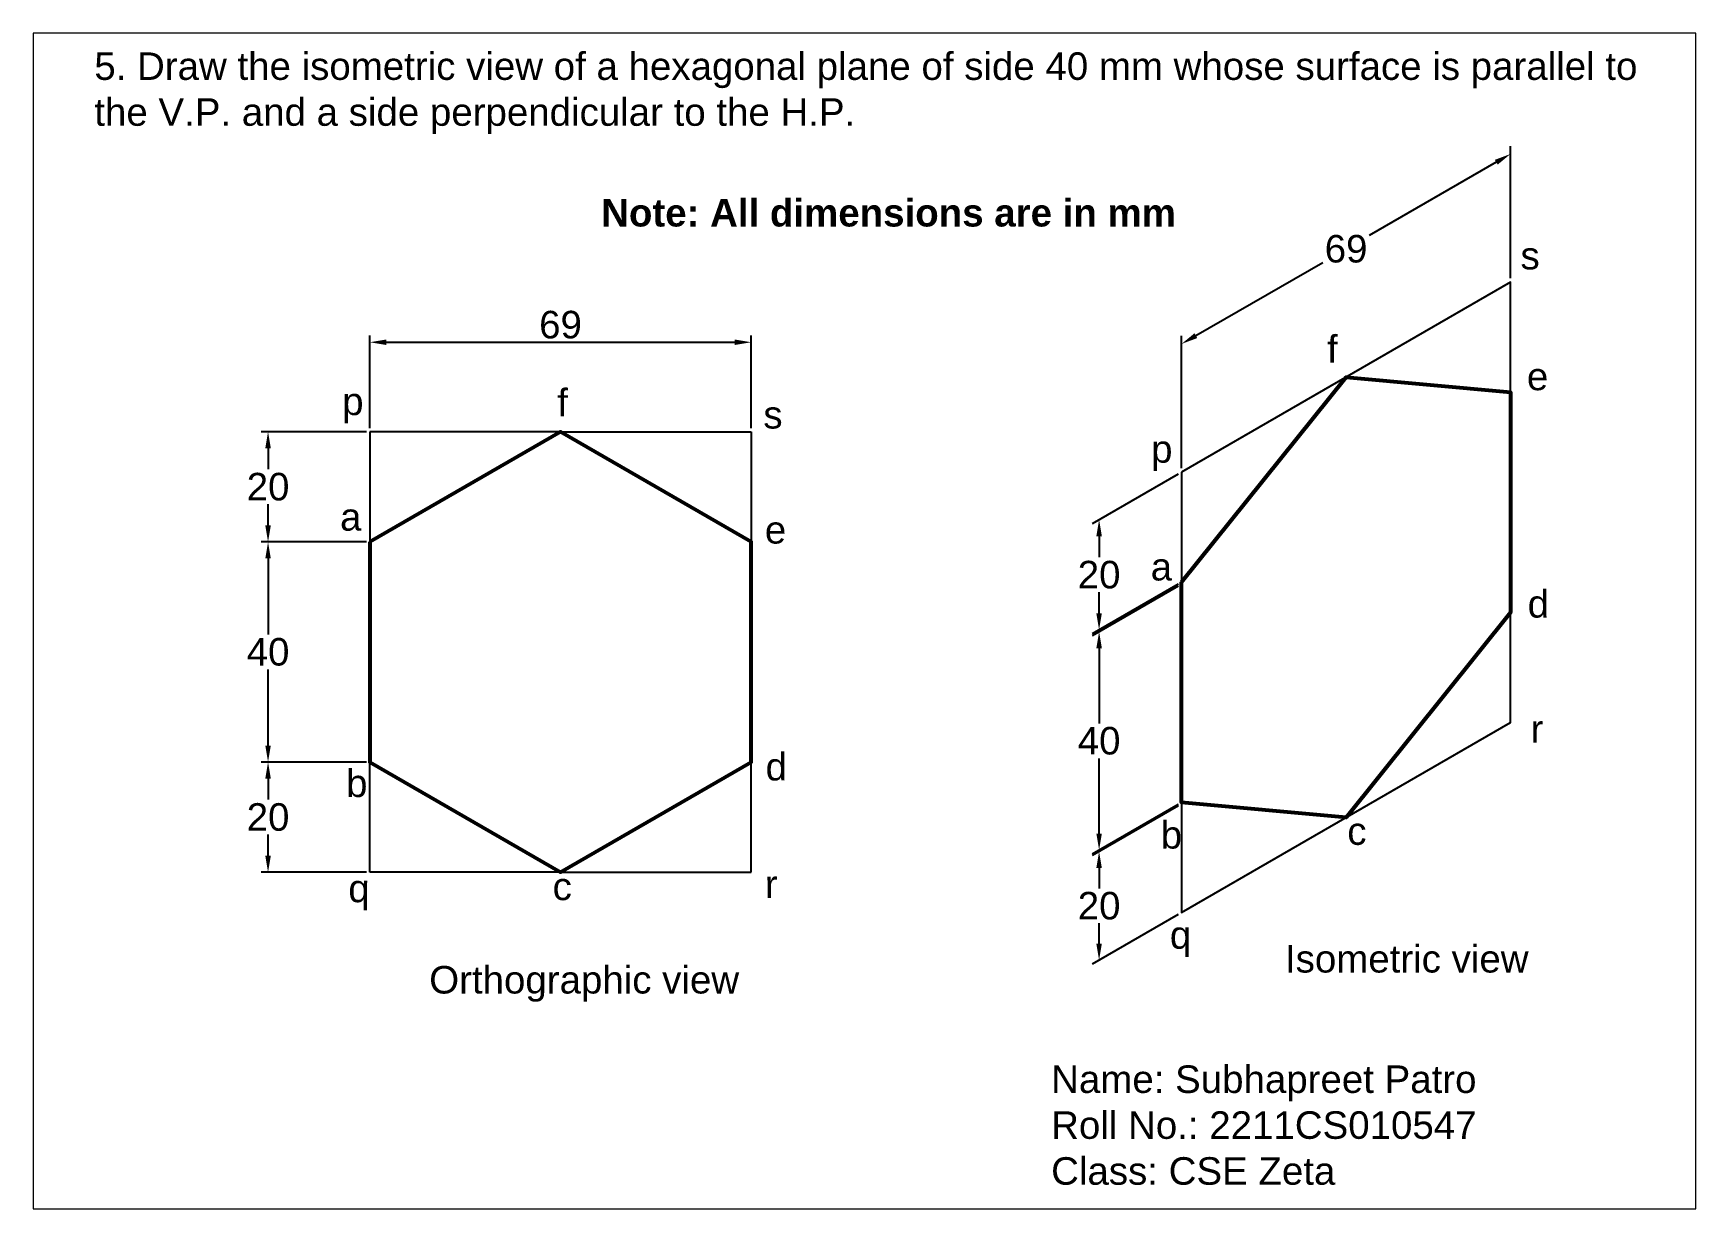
# Paper-space layout 'Layout5' of a CAD drawing. Header units: millimetres. Extents: x 30 to 267, y 21 to 189.
# The model-space entities are those that its viewports show. They can reach past a viewport. Long polylines and large blocks are cut down to what shows.
import ezdxf

# ---------------------------------------------------------------- set-up
doc = ezdxf.new("R2010")
doc.units = ezdxf.units.MM
doc.styles.get("Standard").update_dxf_attribs({"font": 'arial.ttf'})
doc.dimstyles.new('ISO-25', dxfattribs={"dimtxt": 5, "dimasz": 3, "dimexe": 1.25, "dimexo": 0.625, "dimtad": 1, "dimtih": 1, "dimtoh": 1, "dimdec": 0, "dimtxsty": 'Standard', "dimcen": 2.5, "dimadec": 0, "dimazin": 0, "dimtfac": 1, "dimtdec": 0, "dimtmove": 0, "dimatfit": 3, "dimfxl": 1, "dimarcsym": 0})

# ---------------------------------------------------------------- blocks, each defined once
blk = doc.blocks.new('*D27')
at = {"color": 0, "lineweight": -2, "transparency": 16777216}
for p, q in [((1344.64, 115.92), (1344.64, 132.8)), ((1347.64, 131.55), (1410.92, 131.55)), ((1413.92, 115.92), (1413.92, 132.8))]:
    blk.add_line(p, q, dxfattribs=at)
at = {"color": 0, "transparency": 16777216}
for points in [[(1347.64, 132.05), (1347.64, 131.05), (1344.64, 131.55)], [(1410.92, 132.05), (1410.92, 131.05), (1413.92, 131.55)]]:
    blk.add_solid(points, dxfattribs=at)
at = {"layer": 'Defpoints', "color": 0, "transparency": 16777216}
for p in [(1413.92, 131.55), (1344.64, 115.29), (1413.92, 115.29)]:
    blk.add_point(p, dxfattribs=at)
at = {"color": 0, "transparency": 16777216, "insert": (1379.28, 134.72), "char_height": 5, "attachment_point": 5}
blk.add_mtext('69', dxfattribs=at)
blk = doc.blocks.new('*D28')
at = {"color": 0, "lineweight": -2, "transparency": 16777216}
for p, q in [((1344.01, 95.29), (1324.91, 95.29)), ((1326.16, 92.29), (1326.16, 78.47)), ((1326.16, 58.29), (1326.16, 72.12)), ((1344.01, 55.29), (1324.91, 55.29))]:
    blk.add_line(p, q, dxfattribs=at)
at = {"color": 0, "transparency": 16777216}
for points in [[(1325.66, 92.29), (1326.66, 92.29), (1326.16, 95.29)], [(1325.66, 58.29), (1326.66, 58.29), (1326.16, 55.29)]]:
    blk.add_solid(points, dxfattribs=at)
at = {"layer": 'Defpoints', "color": 0, "transparency": 16777216}
for p in [(1344.64, 95.29), (1326.16, 55.29), (1344.64, 55.29)]:
    blk.add_point(p, dxfattribs=at)
at = {"color": 0, "transparency": 16777216, "insert": (1326.16, 75.29), "char_height": 5, "attachment_point": 5}
blk.add_mtext('40', dxfattribs=at)
blk = doc.blocks.new('*D29')
at = {"color": 0, "lineweight": -2, "transparency": 16777216}
for p, q in [((1344.01, 115.29), (1324.91, 115.29)), ((1326.16, 112.29), (1326.16, 108.47)), ((1326.16, 98.29), (1326.16, 102.12)), ((1344.01, 95.29), (1324.91, 95.29))]:
    blk.add_line(p, q, dxfattribs=at)
at = {"color": 0, "transparency": 16777216}
for points in [[(1325.66, 112.29), (1326.66, 112.29), (1326.16, 115.29)], [(1325.66, 98.29), (1326.66, 98.29), (1326.16, 95.29)]]:
    blk.add_solid(points, dxfattribs=at)
at = {"layer": 'Defpoints', "color": 0, "transparency": 16777216}
for p in [(1326.16, 115.29), (1344.64, 115.29), (1344.64, 95.29)]:
    blk.add_point(p, dxfattribs=at)
at = {"color": 0, "transparency": 16777216, "insert": (1326.16, 105.29), "char_height": 5, "attachment_point": 5}
blk.add_mtext('20', dxfattribs=at)
blk = doc.blocks.new('*D30')
at = {"color": 0, "lineweight": -2, "transparency": 16777216}
for p, q in [((1344.01, 55.29), (1324.91, 55.29)), ((1326.16, 52.29), (1326.16, 48.47)), ((1326.16, 38.29), (1326.16, 42.12)), ((1344.01, 35.29), (1324.91, 35.29))]:
    blk.add_line(p, q, dxfattribs=at)
at = {"color": 0, "transparency": 16777216}
for points in [[(1325.66, 52.29), (1326.66, 52.29), (1326.16, 55.29)], [(1325.66, 38.29), (1326.66, 38.29), (1326.16, 35.29)]]:
    blk.add_solid(points, dxfattribs=at)
at = {"layer": 'Defpoints', "color": 0, "transparency": 16777216}
for p in [(1344.64, 55.29), (1326.16, 35.29), (1344.64, 35.29)]:
    blk.add_point(p, dxfattribs=at)
at = {"color": 0, "transparency": 16777216, "insert": (1326.16, 45.29), "char_height": 5, "attachment_point": 5}
blk.add_mtext('20', dxfattribs=at)
blk = doc.blocks.new('*D31')
at = {"color": 0, "lineweight": -2, "transparency": 16777216}
for p, q in [((1551.83, 143.18), (1551.83, 167.19)), ((1549.24, 164.25), (1526.18, 150.93)), ((1494.68, 132.75), (1517.73, 146.06)), ((1492.08, 108.68), (1492.08, 132.69))]:
    blk.add_line(p, q, dxfattribs=at)
at = {"color": 0, "transparency": 16777216}
for points in [[(1548.99, 164.68), (1549.49, 163.81), (1551.83, 165.75)], [(1494.43, 133.18), (1494.93, 132.31), (1492.08, 131.25)]]:
    blk.add_solid(points, dxfattribs=at)
at = {"layer": 'Defpoints', "color": 0, "transparency": 16777216}
for p in [(1551.83, 165.75), (1551.83, 142.46), (1492.08, 107.96)]:
    blk.add_point(p, dxfattribs=at)
at = {"color": 0, "transparency": 16777216, "insert": (1521.96, 148.5), "char_height": 5, "attachment_point": 5}
blk.add_mtext('69', dxfattribs=at)
blk = doc.blocks.new('*D32')
at = {"color": 0, "lineweight": -2, "transparency": 16777216}
for p, q in [((1491.45, 107.6), (1475.85, 98.59)), ((1477.1, 96.31), (1477.1, 92.49)), ((1491.45, 87.6), (1475.85, 78.59)), ((1477.1, 82.31), (1477.1, 86.13))]:
    blk.add_line(p, q, dxfattribs=at)
at = {"color": 0, "transparency": 16777216}
for points in [[(1476.6, 96.31), (1477.6, 96.31), (1477.1, 99.31)], [(1476.6, 82.31), (1477.6, 82.31), (1477.1, 79.31)]]:
    blk.add_solid(points, dxfattribs=at)
at = {"layer": 'Defpoints', "color": 0, "transparency": 16777216}
for p in [(1492.08, 107.96), (1492.08, 87.96), (1477.1, 79.31)]:
    blk.add_point(p, dxfattribs=at)
at = {"color": 0, "transparency": 16777216, "insert": (1477.1, 89.31), "char_height": 5, "attachment_point": 5}
blk.add_mtext('20', dxfattribs=at)
blk = doc.blocks.new('*D33')
at = {"color": 0, "lineweight": -2, "transparency": 16777216}
for p, q in [((1491.45, 87.26), (1475.85, 78.25)), ((1477.1, 75.97), (1477.1, 62.32)), ((1477.1, 42.31), (1477.1, 55.96)), ((1491.45, 47.6), (1475.85, 38.59))]:
    blk.add_line(p, q, dxfattribs=at)
at = {"color": 0, "transparency": 16777216}
for points in [[(1476.6, 75.97), (1477.6, 75.97), (1477.1, 78.97)], [(1476.6, 42.31), (1477.6, 42.31), (1477.1, 39.31)]]:
    blk.add_solid(points, dxfattribs=at)
at = {"layer": 'Defpoints', "color": 0, "transparency": 16777216}
for p in [(1492.08, 87.62), (1492.08, 47.96), (1477.1, 39.31)]:
    blk.add_point(p, dxfattribs=at)
at = {"color": 0, "transparency": 16777216, "insert": (1477.1, 59.14), "char_height": 5, "attachment_point": 5}
blk.add_mtext('40', dxfattribs=at)
blk = doc.blocks.new('*D34')
at = {"color": 0, "lineweight": -2, "transparency": 16777216}
for p, q in [((1491.45, 47.35), (1475.85, 38.34)), ((1477.1, 36.06), (1477.1, 32.36)), ((1491.45, 27.6), (1475.85, 18.59)), ((1477.1, 22.31), (1477.1, 26.01))]:
    blk.add_line(p, q, dxfattribs=at)
at = {"color": 0, "transparency": 16777216}
for points in [[(1476.6, 36.06), (1477.6, 36.06), (1477.1, 39.06)], [(1476.6, 22.31), (1477.6, 22.31), (1477.1, 19.31)]]:
    blk.add_solid(points, dxfattribs=at)
at = {"layer": 'Defpoints', "color": 0, "transparency": 16777216}
for p in [(1492.08, 47.71), (1492.08, 27.96), (1477.1, 19.31)]:
    blk.add_point(p, dxfattribs=at)
at = {"color": 0, "transparency": 16777216, "insert": (1477.1, 29.18), "char_height": 5, "attachment_point": 5}
blk.add_mtext('20', dxfattribs=at)

msp = doc.modelspace()

# ---------------------------------------------------------------- linework, layer by layer
for p, q in [((1379.28, 115.29), (1344.64, 115.29)), ((1344.64, 115.29), (1344.64, 95.29)), ((1379.28, 115.29), (1413.92, 115.29)), ((1413.92, 115.29), (1413.92, 95.29)), ((1344.64, 35.29), (1344.64, 55.29)), ((1413.92, 35.29), (1413.92, 55.29)), ((1379.28, 35.29), (1344.64, 35.29)), ((1379.28, 35.29), (1413.92, 35.29))]:
    msp.add_line(p, q)
msp.add_lwpolyline([(1492.08, 107.96), (1492.08, 87.96), (1492.08, 47.96), (1492.08, 27.96), (1551.83, 62.46), (1551.83, 82.46), (1551.83, 122.46), (1551.83, 142.46), (1492.08, 107.96)])
at = {"lineweight": 53}
msp.add_lwpolyline([(1492.08, 87.96), (1521.96, 125.21), (1551.83, 122.46), (1551.83, 82.46), (1521.96, 45.21), (1492.08, 47.96), (1492.08, 87.96)], dxfattribs=at)
msp.add_lwpolyline([(1344.64, 95.29), (1344.64, 55.29), (1379.28, 35.29), (1413.92, 55.29), (1413.92, 95.29), (1379.28, 115.29)], close=True, dxfattribs=at)

# ---------------------------------------------------------------- texts
at = {"char_height": 5, "attachment_point": 1}
for s, width, insert in [('5. Draw the isometric view of a hexagonal plane of side 40 mm whose surface is parallel to \\Pthe V.P. and a side perpendicular to the H.P.', 344.4425, (1294.6, 184.2)), ('{\\fArial|b1|i0|c0|p34;Note: All dimensions are in mm}', 120.5751, (1386.66, 157.57)), ('s', 3.5487, (1553.64, 149.78)), ('f', 3.9239, (1518.51, 132.82)), ('e', 7.4409, (1554.8, 127.84)), ('p', 7.581, (1339.62, 123.32)), ('f', 3.9239, (1378.67, 123.09)), ('s', 3.5487, (1416.12, 120.88)), ('p', 7.581, (1486.55, 114.67)), ('a', 3.2904, (1339.24, 102.33)), ('e', 7.4409, (1416.39, 99.98)), ('a', 3.2904, (1486.47, 93.28)), ('d', 6.837, (1554.94, 86.54)), ('r', 6.2565, (1555.48, 63.83)), ('d', 6.837, (1416.53, 56.96)), ('b', 6.2647, (1340.33, 53.96)), ('b', 6.2647, (1488.29, 44.59)), ('c', 11.9852, (1522.18, 45.26)), ('q', 4.0957, (1340.74, 34.85)), ('c', 11.9852, (1377.84, 35.22)), ('r', 6.2565, (1416.39, 35.63)), ('q', 4.0957, (1489.95, 26.4)), ('Isometric view', 91.3954, (1510.86, 22.07)), ('Orthographic view', 63.0219, (1355.43, 18.26)), ('Name: Subhapreet Patro\\PRoll No.: 2211CS010547\\PClass: CSE Zeta', 99.9001, (1468.39, 0.2))]:
    msp.add_mtext_dynamic_manual_height_columns(s, width=width, gutter_width=25, heights=[0], dxfattribs=dict(at, insert=insert))

# ---------------------------------------------------------------- dimensions: what is measured, and where the dimension line sits
for p1, p2, distance, picture, middle in [((1492.08, 107.96), (1551.83, 142.46), 20.17, '*D31', (1521.96, 148.5)), ((1344.64, 115.29), (1413.92, 115.29), 16.25, '*D27', (1379.28, 134.72)), ((1344.64, 95.29), (1344.64, 115.29), 18.48, '*D29', (1326.16, 105.29)), ((1492.08, 107.96), (1492.08, 87.96), -14.98, '*D32', (1477.1, 89.31)), ((1344.64, 95.29), (1344.64, 55.29), -18.48, '*D28', (1326.16, 75.29)), ((1492.08, 87.62), (1492.08, 47.96), -14.98, '*D33', (1477.1, 59.14)), ((1344.64, 55.29), (1344.64, 35.29), -18.48, '*D30', (1326.16, 45.29)), ((1492.08, 47.71), (1492.08, 27.96), -14.98, '*D34', (1477.1, 29.18))]:
    dim = msp.add_aligned_dim(p1=p1, p2=p2, distance=distance, dimstyle='ISO-25')
    dim.commit()
    dim.dimension.update_dxf_attribs({"geometry": picture, "text_midpoint": middle})

psp = doc.layouts.new('Layout5')

# ---------------------------------------------------------------- viewports
at = {"layer": '0'}
psp.add_viewport(center=(148.5, 105), size=(237.6, 168), view_center_point=(1434.49, 80.92), view_height=213.5052, dxfattribs=at)

doc.saveas('drawing.dxf')
